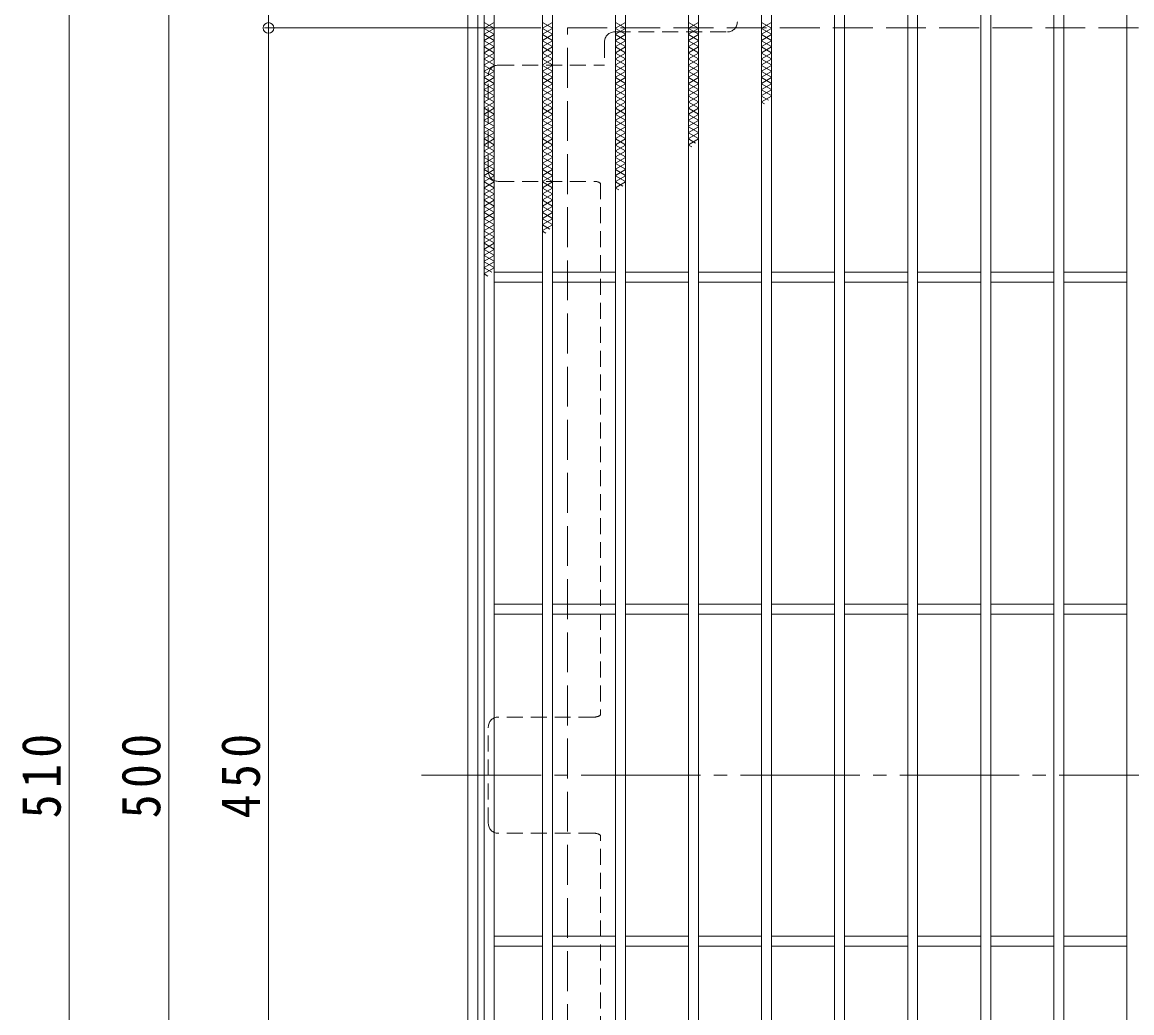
# Model space of a CAD drawing. Units: millimetres at full size, sheet at 1:4; details may follow other scales. Extents: x -926 to 1052, y -789 to 724.
# Drawn here: x -925.9 to -591.7, y 262.8 to 561.1 of the extents above; entities that cross this region are included whole.
import ezdxf

# ---------------------------------------------------------------- set-up
doc = ezdxf.new("R2010")
doc.units = ezdxf.units.MM
doc.header["$LTSCALE"] = 4
doc.header["$PDMODE"] = 32
doc.header["$PDSIZE"] = 3.2
for name, pattern in [('CHAIN2', [12, 9, -1, 1, -1]), ('DASHED1', [1.8, 1.2, -0.6]), ('DASHED3', [4, 3, -1])]:
    doc.linetypes.add(name, pattern=pattern)
for name, color, linetype, lineweight in [('A-1', 3, 'Continuous', 9), ('A-2', 3, 'Continuous', 9), ('A-4', 7, 'Continuous', 9), ('A-7', 2, 'Continuous', 9), ('A-9', 6, 'Continuous', 9)]:
    doc.layers.add(name, color=color, linetype=linetype, lineweight=lineweight)
doc.styles.add('ＭＳ ゴシック', font='')
doc.styles.get('ＭＳ ゴシック').set_extended_font_data('MS Gothic')

msp = doc.modelspace()

# ---------------------------------------------------------------- linework, layer by layer
at = {"layer": 'A-1', "color": 2}
msp.add_line((-788.713, 82.362), (-788.713, 586.362), dxfattribs=at)
msp.add_lwpolyline([(-791.713, 79.362), (-791.713, 589.362), (-281.713, 589.362), (-281.713, 79.362)], close=True, dxfattribs=at)
at = {"layer": 'A-1', "color": 2, "linetype": 'DASHED3'}
msp.add_lwpolyline([(-761.713, 109.362), (-761.713, 559.362), (-311.713, 559.362), (-311.713, 109.362)], close=True, dxfattribs=at)
at = {"layer": 'A-2'}
for p, q in [((-783.713, 581.362), (-783.713, 87.362)), ((-769.213, 581.362), (-769.213, 87.362)), ((-766.213, 581.362), (-766.213, 87.362)), ((-747.213, 581.362), (-747.213, 87.362)), ((-744.213, 581.362), (-744.213, 87.362)), ((-725.213, 581.362), (-725.213, 87.362)), ((-722.213, 581.362), (-722.213, 87.362)), ((-703.213, 581.362), (-703.213, 87.362)), ((-700.213, 581.362), (-700.213, 87.362)), ((-681.213, 581.362), (-681.213, 87.362)), ((-678.213, 581.362), (-678.213, 87.362)), ((-659.213, 581.362), (-659.213, 87.362)), ((-656.213, 581.362), (-656.213, 87.362)), ((-637.213, 581.362), (-637.213, 87.362)), ((-634.213, 581.362), (-634.213, 87.362)), ((-615.213, 581.362), (-615.213, 87.362)), ((-612.213, 581.362), (-612.213, 87.362)), ((-593.213, 581.362), (-593.213, 87.362)), ((-769.213, 485.862), (-783.713, 485.862)), ((-747.213, 485.862), (-766.213, 485.862)), ((-725.213, 485.862), (-744.213, 485.862)), ((-703.213, 485.862), (-722.213, 485.862)), ((-681.213, 485.862), (-700.213, 485.862)), ((-659.213, 485.862), (-678.213, 485.862)), ((-637.213, 485.862), (-656.213, 485.862)), ((-615.213, 485.862), (-634.213, 485.862)), ((-593.213, 485.862), (-612.213, 485.862)), ((-769.213, 482.862), (-783.713, 482.862)), ((-747.213, 482.862), (-766.213, 482.862)), ((-725.213, 482.862), (-744.213, 482.862)), ((-703.213, 482.862), (-722.213, 482.862)), ((-681.213, 482.862), (-700.213, 482.862)), ((-659.213, 482.862), (-678.213, 482.862)), ((-637.213, 482.862), (-656.213, 482.862)), ((-615.213, 482.862), (-634.213, 482.862)), ((-593.213, 482.862), (-612.213, 482.862)), ((-769.213, 385.862), (-783.713, 385.862)), ((-747.213, 385.862), (-766.213, 385.862)), ((-725.213, 385.862), (-744.213, 385.862)), ((-703.213, 385.862), (-722.213, 385.862)), ((-681.213, 385.862), (-700.213, 385.862)), ((-659.213, 385.862), (-678.213, 385.862)), ((-637.213, 385.862), (-656.213, 385.862)), ((-615.213, 385.862), (-634.213, 385.862)), ((-593.213, 385.862), (-612.213, 385.862)), ((-769.213, 382.862), (-783.713, 382.862)), ((-747.213, 382.862), (-766.213, 382.862)), ((-725.213, 382.862), (-744.213, 382.862)), ((-703.213, 382.862), (-722.213, 382.862)), ((-681.213, 382.862), (-700.213, 382.862)), ((-659.213, 382.862), (-678.213, 382.862)), ((-637.213, 382.862), (-656.213, 382.862)), ((-615.213, 382.862), (-634.213, 382.862)), ((-593.213, 382.862), (-612.213, 382.862)), ((-769.213, 285.862), (-783.713, 285.862)), ((-747.213, 285.862), (-766.213, 285.862)), ((-725.213, 285.862), (-744.213, 285.862)), ((-703.213, 285.862), (-722.213, 285.862)), ((-681.213, 285.862), (-700.213, 285.862)), ((-659.213, 285.862), (-678.213, 285.862)), ((-637.213, 285.862), (-656.213, 285.862)), ((-615.213, 285.862), (-634.213, 285.862)), ((-593.213, 285.862), (-612.213, 285.862)), ((-769.213, 282.862), (-783.713, 282.862)), ((-747.213, 282.862), (-766.213, 282.862)), ((-725.213, 282.862), (-744.213, 282.862)), ((-703.213, 282.862), (-722.213, 282.862)), ((-681.213, 282.862), (-700.213, 282.862)), ((-659.213, 282.862), (-678.213, 282.862)), ((-637.213, 282.862), (-656.213, 282.862)), ((-615.213, 282.862), (-634.213, 282.862)), ((-593.213, 282.862), (-612.213, 282.862))]:
    msp.add_line(p, q, dxfattribs=at)
msp.add_lwpolyline([(-786.713, 584.362), (-786.713, 84.362), (-286.713, 84.362)], dxfattribs=at)
at = {"layer": 'A-4'}
for p, q in [((-911.713, 589.362), (-911.713, 79.362)), ((-881.713, 584.362), (-881.713, 84.362)), ((-851.713, 559.362), (-851.713, 584.362)), ((-852.913, 559.362), (-769.713, 559.362)), ((-851.713, 559.362), (-851.713, 109.362))]:
    msp.add_line(p, q, dxfattribs=at)
msp.add_point((-851.713, 559.362), dxfattribs=at)
msp.add_point((-851.713, 559.362), dxfattribs=at)
at = {"layer": 'A-7', "linetype": 'DASHED1'}
for p, q in [((-747.513, 558.166), (-713.512, 558.166)), ((-750.513, 555.166), (-750.513, 548.166)), ((-782.516, 548.166), (-750.513, 548.166)), ((-785.516, 516.165), (-785.516, 545.166)), ((-782.516, 513.165), (-753.508, 513.165)), ((-751.713, 512.568), (-751.713, 352.463)), ((-753.513, 351.863), (-782.516, 351.863)), ((-785.516, 319.862), (-785.516, 348.863)), ((-753.513, 316.862), (-782.516, 316.862)), ((-751.713, 156.149), (-751.713, 316.255))]:
    msp.add_line(p, q, dxfattribs=at)
at = {"layer": 'A-7', "linetype": 'CHAIN2'}
msp.add_line((-805.595, 334.362), (-267.831, 334.362), dxfattribs=at)
at = {"layer": 'A-7', "linetype": 'DASHED1'}
for centre, start, end in [((-747.513, 555.166), 90, 180), ((-713.512, 561.166), 270, 0), ((-782.516, 545.166), 90, 180), ((-782.516, 516.165), 180, 270), ((-753.508, 510.165), 53.23778, 90), ((-782.516, 348.863), 90, 180), ((-753.513, 354.863), 270, 306.8699), ((-782.516, 319.862), 180, 270), ((-753.513, 313.862), 53.04987, 90)]:
    msp.add_arc(centre, 3, start, end, dxfattribs=at)
at = {"layer": 'A-9'}
for p, q in [((-786.713, 561.039), (-783.713, 559.307)), ((-783.713, 561.039), (-786.713, 559.307)), ((-783.713, 559.191), (-786.713, 557.459)), ((-786.713, 559.191), (-783.713, 557.459)), ((-769.213, 561.039), (-766.213, 559.307)), ((-766.213, 561.039), (-769.213, 559.307)), ((-766.213, 559.191), (-769.213, 557.459)), ((-769.213, 559.191), (-766.213, 557.459)), ((-747.213, 561.039), (-744.213, 559.307)), ((-744.213, 561.039), (-747.213, 559.307)), ((-744.213, 559.191), (-747.213, 557.459)), ((-747.213, 559.191), (-744.213, 557.459)), ((-725.213, 561.039), (-722.213, 559.307)), ((-722.213, 561.039), (-725.213, 559.307)), ((-722.213, 559.191), (-725.213, 557.459)), ((-725.213, 559.191), (-722.213, 557.459)), ((-703.213, 561.039), (-700.213, 559.307)), ((-700.213, 561.039), (-703.213, 559.307)), ((-700.213, 559.191), (-703.213, 557.459)), ((-703.213, 559.191), (-700.213, 557.459)), ((-783.713, 557.343), (-786.713, 555.611)), ((-786.713, 557.343), (-783.713, 555.611)), ((-783.713, 555.496), (-786.713, 553.764)), ((-786.713, 555.496), (-783.713, 553.764)), ((-766.213, 557.343), (-769.213, 555.611)), ((-769.213, 557.343), (-766.213, 555.611)), ((-766.213, 555.496), (-769.213, 553.764)), ((-769.213, 555.496), (-766.213, 553.764)), ((-744.213, 557.343), (-747.213, 555.611)), ((-747.213, 557.343), (-744.213, 555.611)), ((-744.213, 555.496), (-747.213, 553.764)), ((-747.213, 555.496), (-744.213, 553.764)), ((-722.213, 557.343), (-725.213, 555.611)), ((-725.213, 557.343), (-722.213, 555.611)), ((-722.213, 555.496), (-725.213, 553.764)), ((-725.213, 555.496), (-722.213, 553.764)), ((-700.213, 557.343), (-703.213, 555.611)), ((-703.213, 557.343), (-700.213, 555.611)), ((-700.213, 555.496), (-703.213, 553.764)), ((-703.213, 555.496), (-700.213, 553.764)), ((-783.713, 553.648), (-786.713, 551.916)), ((-786.713, 553.648), (-783.713, 551.916)), ((-783.713, 551.801), (-786.713, 550.069)), ((-786.713, 551.801), (-783.713, 550.069)), ((-766.213, 553.648), (-769.213, 551.916)), ((-769.213, 553.648), (-766.213, 551.916)), ((-766.213, 551.801), (-769.213, 550.069)), ((-769.213, 551.801), (-766.213, 550.069)), ((-744.213, 553.648), (-747.213, 551.916)), ((-747.213, 553.648), (-744.213, 551.916)), ((-744.213, 551.801), (-747.213, 550.069)), ((-747.213, 551.801), (-744.213, 550.069)), ((-722.213, 553.648), (-725.213, 551.916)), ((-725.213, 553.648), (-722.213, 551.916)), ((-722.213, 551.801), (-725.213, 550.069)), ((-725.213, 551.801), (-722.213, 550.069)), ((-700.213, 553.648), (-703.213, 551.916)), ((-703.213, 553.648), (-700.213, 551.916)), ((-700.213, 551.801), (-703.213, 550.069)), ((-703.213, 551.801), (-700.213, 550.069)), ((-783.713, 549.953), (-786.713, 548.221)), ((-786.713, 549.953), (-783.713, 548.221)), ((-783.713, 548.105), (-786.713, 546.373)), ((-786.713, 548.105), (-783.713, 546.374)), ((-766.213, 549.953), (-769.213, 548.221)), ((-769.213, 549.953), (-766.213, 548.221)), ((-766.213, 548.105), (-769.213, 546.373)), ((-769.213, 548.105), (-766.213, 546.374)), ((-744.213, 549.953), (-747.213, 548.221)), ((-747.213, 549.953), (-744.213, 548.221)), ((-744.213, 548.105), (-747.213, 546.373)), ((-747.213, 548.105), (-744.213, 546.374)), ((-722.213, 549.953), (-725.213, 548.221)), ((-725.213, 549.953), (-722.213, 548.221)), ((-722.213, 548.105), (-725.213, 546.373)), ((-725.213, 548.105), (-722.213, 546.374)), ((-700.213, 549.953), (-703.213, 548.221)), ((-703.213, 549.953), (-700.213, 548.221)), ((-700.213, 548.105), (-703.213, 546.373)), ((-703.213, 548.105), (-700.213, 546.374)), ((-783.713, 546.258), (-786.713, 544.526)), ((-786.713, 546.258), (-783.713, 544.526)), ((-766.213, 546.258), (-769.213, 544.526)), ((-769.213, 546.258), (-766.213, 544.526)), ((-744.213, 546.258), (-747.213, 544.526)), ((-747.213, 546.258), (-744.213, 544.526)), ((-722.213, 546.258), (-725.213, 544.526)), ((-725.213, 546.258), (-722.213, 544.526)), ((-700.213, 546.258), (-703.213, 544.526)), ((-703.213, 546.258), (-700.213, 544.526)), ((-783.713, 544.41), (-786.713, 542.678)), ((-786.713, 544.41), (-783.713, 542.678)), ((-783.713, 542.563), (-786.713, 540.831)), ((-786.713, 542.563), (-783.713, 540.831)), ((-766.213, 544.41), (-769.213, 542.678)), ((-769.213, 544.41), (-766.213, 542.678)), ((-766.213, 542.563), (-769.213, 540.831)), ((-769.213, 542.563), (-766.213, 540.831)), ((-744.213, 544.41), (-747.213, 542.678)), ((-747.213, 544.41), (-744.213, 542.678)), ((-744.213, 542.563), (-747.213, 540.831)), ((-747.213, 542.563), (-744.213, 540.831)), ((-722.213, 544.41), (-725.213, 542.678)), ((-725.213, 544.41), (-722.213, 542.678)), ((-722.213, 542.563), (-725.213, 540.831)), ((-725.213, 542.563), (-722.213, 540.831)), ((-700.213, 544.41), (-703.213, 542.678)), ((-703.213, 544.41), (-700.213, 542.678)), ((-700.213, 542.563), (-703.213, 540.831)), ((-703.213, 542.563), (-700.213, 540.831)), ((-783.713, 540.715), (-786.713, 538.983)), ((-786.713, 540.715), (-783.713, 538.983)), ((-783.713, 538.868), (-786.713, 537.135)), ((-786.713, 538.868), (-783.713, 537.136)), ((-766.213, 540.715), (-769.213, 538.983)), ((-769.213, 540.715), (-766.213, 538.983)), ((-766.213, 538.868), (-769.213, 537.135)), ((-769.213, 538.868), (-766.213, 537.136)), ((-744.213, 540.715), (-747.213, 538.983)), ((-747.213, 540.715), (-744.213, 538.983)), ((-744.213, 538.868), (-747.213, 537.135)), ((-747.213, 538.868), (-744.213, 537.136)), ((-722.213, 540.715), (-725.213, 538.983)), ((-725.213, 540.715), (-722.213, 538.983)), ((-722.213, 538.868), (-725.213, 537.135)), ((-725.213, 538.868), (-722.213, 537.136)), ((-700.213, 540.715), (-703.213, 538.983)), ((-703.213, 540.715), (-700.213, 538.983)), ((-700.213, 538.868), (-703.213, 537.135)), ((-703.213, 538.868), (-701.113, 537.655)), ((-783.713, 537.02), (-786.713, 535.288)), ((-786.713, 537.02), (-783.713, 535.288)), ((-783.713, 535.172), (-786.713, 533.44)), ((-786.713, 535.172), (-783.713, 533.44)), ((-766.213, 537.02), (-769.213, 535.288)), ((-769.213, 537.02), (-766.213, 535.288)), ((-766.213, 535.172), (-769.213, 533.44)), ((-769.213, 535.172), (-766.213, 533.44)), ((-744.213, 537.02), (-747.213, 535.288)), ((-747.213, 537.02), (-744.213, 535.288)), ((-744.213, 535.172), (-747.213, 533.44)), ((-747.213, 535.172), (-744.213, 533.44)), ((-722.213, 537.02), (-725.213, 535.288)), ((-725.213, 537.02), (-722.213, 535.288)), ((-722.213, 535.172), (-725.213, 533.44)), ((-725.213, 535.172), (-722.213, 533.44)), ((-703.213, 537.02), (-702.284, 536.484)), ((-783.713, 533.325), (-786.713, 531.593)), ((-786.713, 533.325), (-783.713, 531.593)), ((-783.713, 531.477), (-786.713, 529.745)), ((-786.713, 531.477), (-783.713, 529.745)), ((-766.213, 533.325), (-769.213, 531.593)), ((-769.213, 533.325), (-766.213, 531.593)), ((-766.213, 531.477), (-769.213, 529.745)), ((-769.213, 531.477), (-766.213, 529.745)), ((-744.213, 533.325), (-747.213, 531.593)), ((-747.213, 533.325), (-744.213, 531.593)), ((-744.213, 531.477), (-747.213, 529.745)), ((-747.213, 531.477), (-744.213, 529.745)), ((-722.213, 533.325), (-725.213, 531.593)), ((-725.213, 533.325), (-722.213, 531.593)), ((-722.213, 531.477), (-725.213, 529.745)), ((-725.213, 531.477), (-722.213, 529.745)), ((-783.713, 529.63), (-786.713, 527.897)), ((-786.713, 529.63), (-783.713, 527.898)), ((-766.213, 529.63), (-769.213, 527.897)), ((-769.213, 529.63), (-766.213, 527.898)), ((-744.213, 529.63), (-747.213, 527.897)), ((-747.213, 529.63), (-744.213, 527.898)), ((-722.213, 529.63), (-725.213, 527.897)), ((-725.213, 529.63), (-722.213, 527.898)), ((-783.713, 527.782), (-786.713, 526.05)), ((-786.713, 527.782), (-783.713, 526.05)), ((-783.713, 525.934), (-786.713, 524.202)), ((-786.713, 525.934), (-783.713, 524.202)), ((-766.213, 527.782), (-769.213, 526.05)), ((-769.213, 527.782), (-766.213, 526.05)), ((-766.213, 525.934), (-769.213, 524.202)), ((-769.213, 525.934), (-766.213, 524.202)), ((-744.213, 527.782), (-747.213, 526.05)), ((-747.213, 527.782), (-744.213, 526.05)), ((-744.213, 525.934), (-747.213, 524.202)), ((-747.213, 525.934), (-744.213, 524.202)), ((-722.213, 527.782), (-725.213, 526.05)), ((-725.213, 527.782), (-722.213, 526.05)), ((-722.213, 525.934), (-725.213, 524.202)), ((-725.213, 525.934), (-723.071, 524.698)), ((-783.713, 524.087), (-786.713, 522.355)), ((-786.713, 524.087), (-783.713, 522.355)), ((-783.713, 522.239), (-786.713, 520.507)), ((-786.713, 522.239), (-783.713, 520.507)), ((-766.213, 524.087), (-769.213, 522.355)), ((-769.213, 524.087), (-766.213, 522.355)), ((-766.213, 522.239), (-769.213, 520.507)), ((-769.213, 522.239), (-766.213, 520.507)), ((-744.213, 524.087), (-747.213, 522.355)), ((-747.213, 524.087), (-744.213, 522.355)), ((-744.213, 522.239), (-747.213, 520.507)), ((-747.213, 522.239), (-744.213, 520.507)), ((-725.213, 524.087), (-724.242, 523.526)), ((-783.713, 520.392), (-786.713, 518.66)), ((-786.713, 520.392), (-783.713, 518.66)), ((-783.713, 518.544), (-786.713, 516.812)), ((-786.713, 518.544), (-783.713, 516.812)), ((-766.213, 520.392), (-769.213, 518.66)), ((-769.213, 520.392), (-766.213, 518.66)), ((-766.213, 518.544), (-769.213, 516.812)), ((-769.213, 518.544), (-766.213, 516.812)), ((-744.213, 520.392), (-747.213, 518.66)), ((-747.213, 520.392), (-744.213, 518.66)), ((-744.213, 518.544), (-747.213, 516.812)), ((-747.213, 518.544), (-744.213, 516.812)), ((-783.713, 516.696), (-786.713, 514.964)), ((-786.713, 516.696), (-783.713, 514.964)), ((-783.713, 514.849), (-786.713, 513.117)), ((-786.713, 514.849), (-783.713, 513.117)), ((-766.213, 516.696), (-769.213, 514.964)), ((-769.213, 516.696), (-766.213, 514.964)), ((-766.213, 514.849), (-769.213, 513.117)), ((-769.213, 514.849), (-766.213, 513.117)), ((-744.213, 516.696), (-747.213, 514.964)), ((-747.213, 516.696), (-744.213, 514.964)), ((-744.213, 514.849), (-747.213, 513.117)), ((-747.213, 514.849), (-744.213, 513.117)), ((-783.713, 513.001), (-786.713, 511.269)), ((-786.713, 513.001), (-783.713, 511.269)), ((-766.213, 513.001), (-769.213, 511.269)), ((-769.213, 513.001), (-766.213, 511.269)), ((-744.213, 513.001), (-747.213, 511.269)), ((-747.213, 513.001), (-745.028, 511.74)), ((-783.713, 511.154), (-786.713, 509.422)), ((-786.713, 511.154), (-783.713, 509.422)), ((-783.713, 509.306), (-786.713, 507.574)), ((-786.713, 509.306), (-783.713, 507.574)), ((-766.213, 511.154), (-769.213, 509.422)), ((-769.213, 511.154), (-766.213, 509.422)), ((-766.213, 509.306), (-769.213, 507.574)), ((-769.213, 509.306), (-766.213, 507.574)), ((-747.213, 511.154), (-746.2, 510.569)), ((-783.713, 507.458), (-786.713, 505.726)), ((-786.713, 507.458), (-783.713, 505.726)), ((-783.713, 505.611), (-786.713, 503.879)), ((-786.713, 505.611), (-783.713, 503.879)), ((-766.213, 507.458), (-769.213, 505.726)), ((-769.213, 507.458), (-766.213, 505.726)), ((-766.213, 505.611), (-769.213, 503.879)), ((-769.213, 505.611), (-766.213, 503.879)), ((-783.713, 503.763), (-786.713, 502.031)), ((-786.713, 503.763), (-783.713, 502.031)), ((-783.713, 501.916), (-786.713, 500.184)), ((-786.713, 501.916), (-783.713, 500.184)), ((-766.213, 503.763), (-769.213, 502.031)), ((-769.213, 503.763), (-766.213, 502.031)), ((-766.213, 501.916), (-769.213, 500.184)), ((-769.213, 501.916), (-766.213, 500.184)), ((-783.713, 500.068), (-786.713, 498.336)), ((-786.713, 500.068), (-783.713, 498.336)), ((-783.713, 498.22), (-786.713, 496.488)), ((-786.713, 498.22), (-783.713, 496.489)), ((-766.213, 500.068), (-769.213, 498.336)), ((-769.213, 500.068), (-766.986, 498.782)), ((-769.213, 498.22), (-768.157, 497.611)), ((-783.713, 496.373), (-786.713, 494.641)), ((-786.713, 496.373), (-783.713, 494.641)), ((-783.713, 494.525), (-786.713, 492.793)), ((-786.713, 494.525), (-783.713, 492.793)), ((-783.713, 492.678), (-786.713, 490.946)), ((-786.713, 492.678), (-783.713, 490.946)), ((-783.713, 490.83), (-786.713, 489.098)), ((-786.713, 490.83), (-783.713, 489.098)), ((-783.713, 488.983), (-786.713, 487.25)), ((-786.713, 488.983), (-783.713, 487.251)), ((-783.713, 487.135), (-786.713, 485.403)), ((-786.713, 487.135), (-784.443, 485.825)), ((-786.713, 485.287), (-785.615, 484.653))]:
    msp.add_line(p, q, dxfattribs=at)

# ---------------------------------------------------------------- texts
at = {"layer": 'A-4', "color": 2, "char_height": 11.73, "attachment_point": 7, "rotation": 90, "style": 'ＭＳ ゴシック'}
for s, insert in [('\\T1.27;\\W0.9;510', (-914.113, 321.362)), ('\\T1.27;\\W0.9;500', (-884.113, 321.362)), ('\\T1.27;\\W0.9;450', (-854.113, 321.362))]:
    msp.add_mtext(s, dxfattribs=dict(at, insert=insert))

doc.saveas('drawing.dxf')
